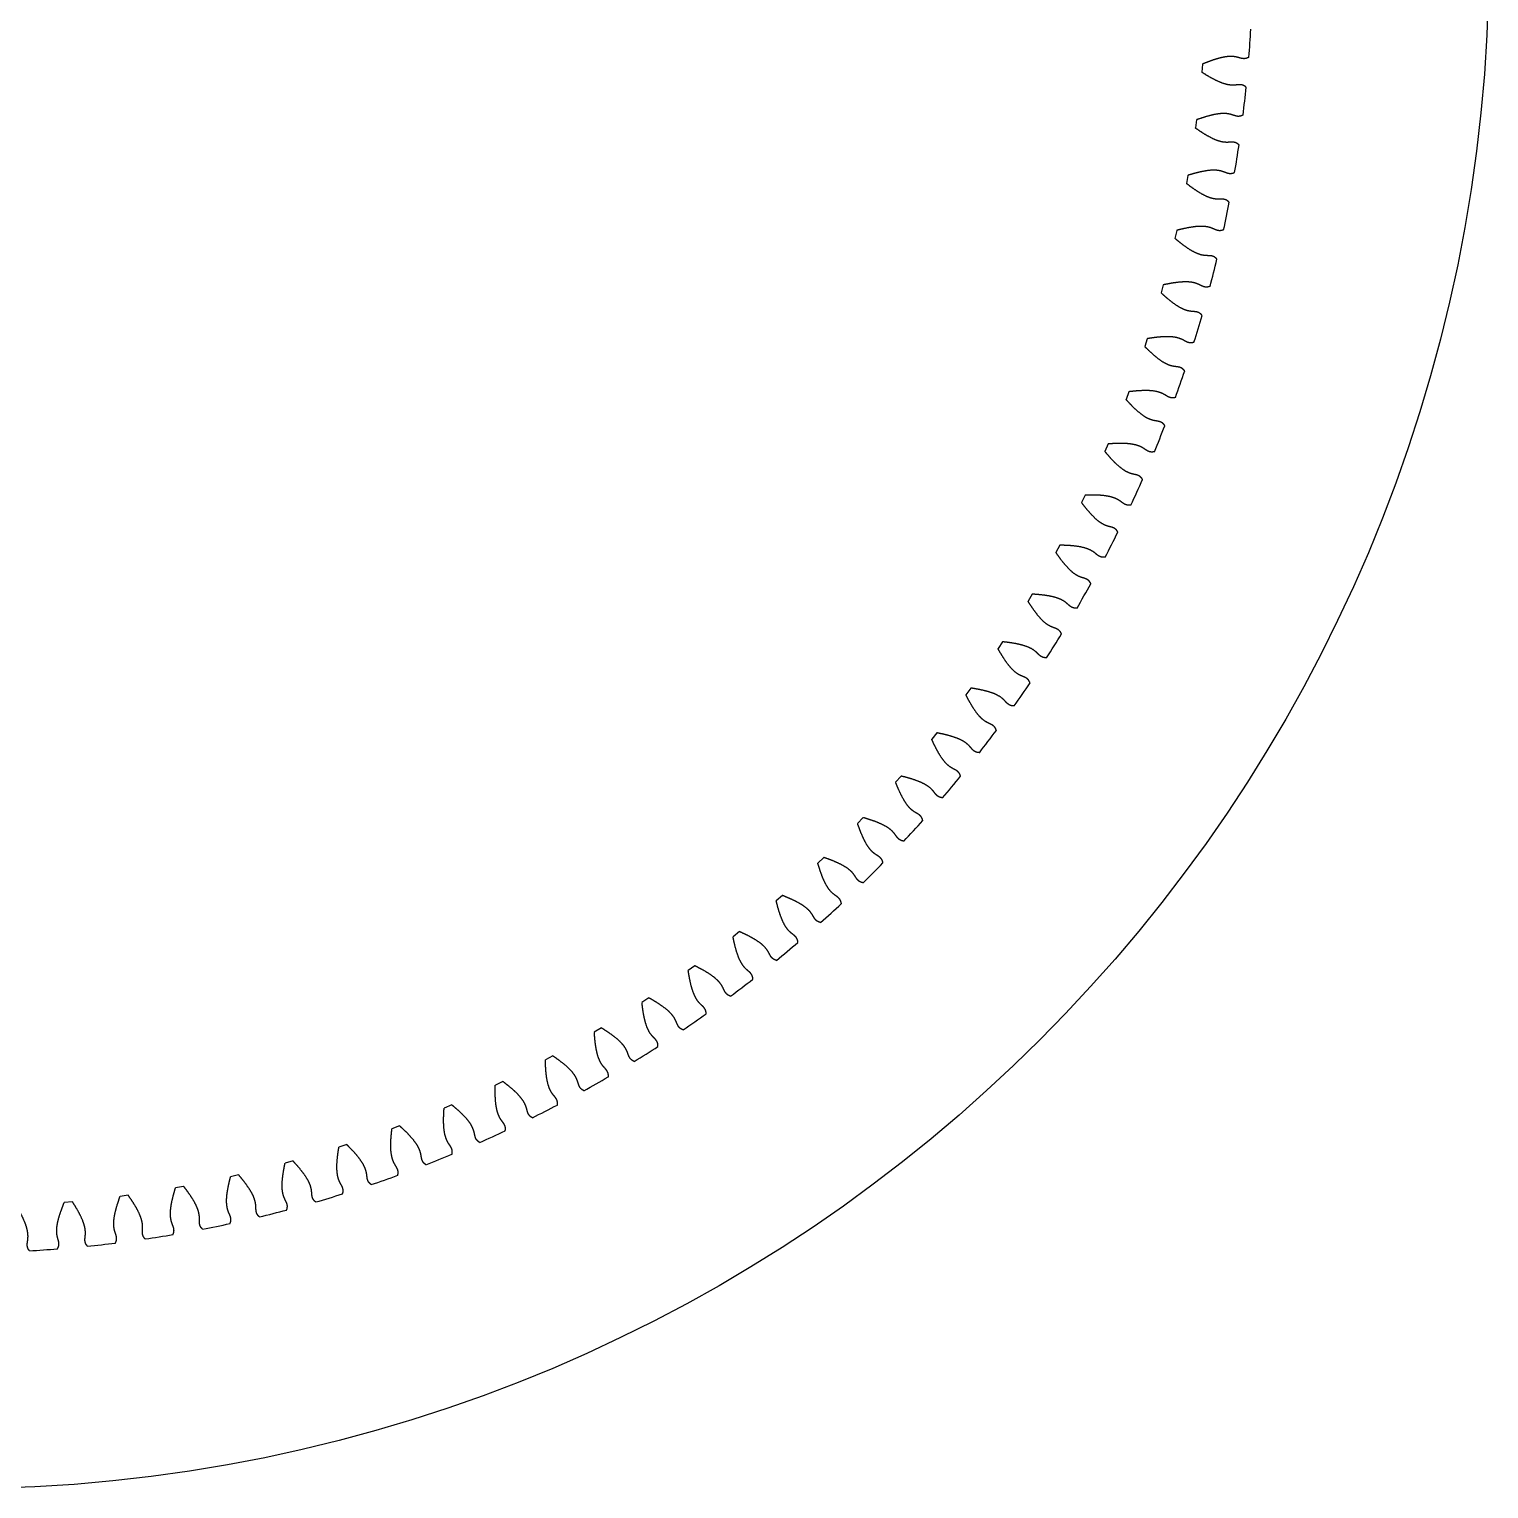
# Model space of a CAD drawing. Header units: millimetres. Extents: x 8 to 86, y -86 to -8.
# Drawn here: x 48.86 to 86, y -86 to -48.86 of the extents above; entities that cross this region are included whole.
import ezdxf

# ---------------------------------------------------------------- set-up
doc = ezdxf.new("R2010")
doc.units = ezdxf.units.MM
doc.layers.get('0').update_dxf_attribs({"linetype": 'CONTINUOUS'})

msp = doc.modelspace()

# ---------------------------------------------------------------- linework, layer by layer
for p, q in [((78.716, -49.747), (78.697, -49.955)), ((78.561, -51.167), (78.533, -51.374)), ((78.342, -52.579), (78.305, -52.784)), ((78.06, -53.979), (78.014, -54.183)), ((77.716, -55.366), (77.66, -55.567)), ((77.309, -56.735), (77.245, -56.934)), ((76.842, -58.085), (76.769, -58.281)), ((76.315, -59.413), (76.233, -59.605)), ((75.728, -60.716), (75.638, -60.904)), ((75.084, -61.991), (74.985, -62.175)), ((74.383, -63.236), (74.276, -63.415)), ((73.627, -64.448), (73.512, -64.622)), ((72.818, -65.625), (72.695, -65.794)), ((71.956, -66.764), (71.826, -66.928)), ((71.044, -67.864), (70.907, -68.022)), ((70.084, -68.922), (69.939, -69.073)), ((69.077, -69.935), (68.926, -70.08)), ((68.026, -70.903), (67.868, -71.041)), ((66.932, -71.822), (66.769, -71.953)), ((65.799, -72.691), (65.629, -72.814)), ((64.627, -73.509), (64.452, -73.624)), ((63.42, -74.273), (63.24, -74.38)), ((62.18, -74.982), (61.996, -75.081)), ((60.909, -75.635), (60.721, -75.726)), ((59.61, -76.23), (59.418, -76.313)), ((58.286, -76.767), (58.09, -76.84)), ((56.94, -77.243), (56.741, -77.308)), ((55.573, -77.658), (55.371, -77.714)), ((52.79, -78.304), (52.584, -78.341)), ((54.189, -78.012), (53.985, -78.059)), ((49.961, -78.696), (49.752, -78.715)), ((51.38, -78.532), (51.172, -78.56))]:
    msp.add_line(p, q)
msp.add_circle((47, -47), 39)
for start, end in [(355.5287, 356.7685), (352.9573, 354.1971), (350.3859, 351.6257), (347.8144, 349.0543), (345.243, 346.4828), (342.6716, 343.9114), (340.1002, 341.34), (337.5287, 338.7685), (334.9573, 336.1971), (332.3859, 333.6257), (329.8144, 331.0543), (327.243, 328.4828), (324.6716, 325.9114), (322.1002, 323.34), (319.5287, 320.7685), (316.9573, 318.1971), (314.3859, 315.6257), (311.8144, 313.0543), (309.243, 310.4828), (306.6716, 307.9114), (304.1002, 305.34), (301.5287, 302.7685), (298.9573, 300.1971), (296.3859, 297.6257), (293.8144, 295.0543), (291.243, 292.4828), (288.6716, 289.9114), (286.1002, 287.34), (283.5287, 284.7685), (280.9573, 282.1971), (275.8144, 277.0543), (278.3859, 279.6257), (273.243, 274.4828)]:
    msp.add_arc((47, -47), 32.996, start, end)
for points, knots in [([(79.896, -49.572), (79.885, -49.579), (79.864, -49.59), (79.832, -49.603), (79.792, -49.613), (79.743, -49.611), (79.692, -49.6), (79.638, -49.583), (79.575, -49.566), (79.501, -49.554), (79.413, -49.551), (79.308, -49.56), (79.187, -49.584), (79.048, -49.622), (78.923, -49.665), (78.822, -49.703), (78.752, -49.732), (78.716, -49.747)], [0.1345052, 0.1345052, 0.1345052, 0.1345052, 0.1345052, 0.1345052, 0.2, 0.2666667, 0.3333333, 0.4, 0.4666667, 0.5333333, 0.6, 0.6666667, 0.7333333, 0.8, 0.8666667, 0.9333333, 1, 1, 1, 1, 1, 1]), ([(79.827, -50.336), (79.818, -50.328), (79.799, -50.313), (79.77, -50.294), (79.732, -50.278), (79.684, -50.271), (79.632, -50.273), (79.575, -50.28), (79.511, -50.286), (79.436, -50.285), (79.348, -50.272), (79.247, -50.244), (79.132, -50.199), (79.002, -50.136), (78.887, -50.072), (78.794, -50.017), (78.73, -49.976), (78.697, -49.955)], [0.1347828, 0.1347828, 0.1347828, 0.1347828, 0.1347828, 0.1347828, 0.2, 0.2666667, 0.3333333, 0.4, 0.4666667, 0.5333333, 0.6, 0.6666667, 0.7333333, 0.8, 0.8666667, 0.9333333, 1, 1, 1, 1, 1, 1]), ([(79.747, -51.046), (79.736, -51.052), (79.715, -51.062), (79.683, -51.074), (79.642, -51.081), (79.593, -51.078), (79.543, -51.064), (79.489, -51.045), (79.427, -51.025), (79.354, -51.009), (79.266, -51.002), (79.161, -51.007), (79.038, -51.026), (78.898, -51.058), (78.771, -51.094), (78.669, -51.128), (78.597, -51.153), (78.561, -51.167)], [0.1345052, 0.1345052, 0.1345052, 0.1345052, 0.1345052, 0.1345052, 0.2, 0.2666667, 0.3333333, 0.4, 0.4666667, 0.5333333, 0.6, 0.6666667, 0.7333333, 0.8, 0.8666667, 0.9333333, 1, 1, 1, 1, 1, 1]), ([(79.645, -51.806), (79.636, -51.797), (79.617, -51.781), (79.59, -51.761), (79.552, -51.743), (79.504, -51.734), (79.452, -51.734), (79.395, -51.738), (79.331, -51.741), (79.256, -51.737), (79.169, -51.72), (79.069, -51.687), (78.956, -51.637), (78.829, -51.569), (78.717, -51.5), (78.627, -51.44), (78.564, -51.397), (78.533, -51.374)], [0.1347828, 0.1347828, 0.1347828, 0.1347828, 0.1347828, 0.1347828, 0.2, 0.2666667, 0.3333333, 0.4, 0.4666667, 0.5333333, 0.6, 0.6666667, 0.7333333, 0.8, 0.8666667, 0.9333333, 1, 1, 1, 1, 1, 1]), ([(79.533, -52.511), (79.522, -52.516), (79.499, -52.526), (79.467, -52.536), (79.426, -52.542), (79.377, -52.536), (79.328, -52.52), (79.275, -52.498), (79.214, -52.476), (79.142, -52.457), (79.054, -52.446), (78.949, -52.446), (78.825, -52.459), (78.684, -52.485), (78.556, -52.516), (78.452, -52.545), (78.379, -52.567), (78.342, -52.579)], [0.1345052, 0.1345052, 0.1345052, 0.1345052, 0.1345052, 0.1345052, 0.2, 0.2666667, 0.3333333, 0.4, 0.4666667, 0.5333333, 0.6, 0.6666667, 0.7333333, 0.8, 0.8666667, 0.9333333, 1, 1, 1, 1, 1, 1]), ([(79.396, -53.265), (79.388, -53.256), (79.37, -53.24), (79.343, -53.219), (79.307, -53.199), (79.259, -53.187), (79.207, -53.185), (79.15, -53.187), (79.085, -53.187), (79.011, -53.179), (78.925, -53.158), (78.827, -53.121), (78.715, -53.066), (78.592, -52.992), (78.483, -52.918), (78.396, -52.855), (78.335, -52.808), (78.305, -52.784)], [0.1347828, 0.1347828, 0.1347828, 0.1347828, 0.1347828, 0.1347828, 0.2, 0.2666667, 0.3333333, 0.4, 0.4666667, 0.5333333, 0.6, 0.6666667, 0.7333333, 0.8, 0.8666667, 0.9333333, 1, 1, 1, 1, 1, 1]), ([(79.082, -54.712), (79.074, -54.703), (79.057, -54.686), (79.032, -54.663), (78.996, -54.642), (78.949, -54.628), (78.897, -54.624), (78.84, -54.623), (78.775, -54.62), (78.701, -54.609), (78.616, -54.584), (78.52, -54.543), (78.411, -54.483), (78.291, -54.404), (78.186, -54.325), (78.102, -54.257), (78.043, -54.208), (78.014, -54.183)], [0.1347828, 0.1347828, 0.1347828, 0.1347828, 0.1347828, 0.1347828, 0.2, 0.2666667, 0.3333333, 0.4, 0.4666667, 0.5333333, 0.6, 0.6666667, 0.7333333, 0.8, 0.8666667, 0.9333333, 1, 1, 1, 1, 1, 1]), ([(79.253, -53.965), (79.241, -53.97), (79.219, -53.978), (79.186, -53.987), (79.145, -53.991), (79.096, -53.983), (79.047, -53.965), (78.996, -53.941), (78.936, -53.915), (78.864, -53.893), (78.777, -53.879), (78.672, -53.874), (78.548, -53.881), (78.406, -53.901), (78.277, -53.926), (78.171, -53.95), (78.098, -53.969), (78.06, -53.979)], [0.1345052, 0.1345052, 0.1345052, 0.1345052, 0.1345052, 0.1345052, 0.2, 0.2666667, 0.3333333, 0.4, 0.4666667, 0.5333333, 0.6, 0.6666667, 0.7333333, 0.8, 0.8666667, 0.9333333, 1, 1, 1, 1, 1, 1]), ([(78.908, -55.405), (78.896, -55.409), (78.873, -55.417), (78.84, -55.424), (78.799, -55.426), (78.75, -55.416), (78.703, -55.396), (78.652, -55.369), (78.594, -55.341), (78.523, -55.316), (78.437, -55.297), (78.332, -55.288), (78.208, -55.29), (78.064, -55.303), (77.934, -55.322), (77.828, -55.342), (77.754, -55.357), (77.716, -55.366)], [0.1345052, 0.1345052, 0.1345052, 0.1345052, 0.1345052, 0.1345052, 0.2, 0.2666667, 0.3333333, 0.4, 0.4666667, 0.5333333, 0.6, 0.6666667, 0.7333333, 0.8, 0.8666667, 0.9333333, 1, 1, 1, 1, 1, 1]), ([(78.704, -56.144), (78.696, -56.134), (78.68, -56.116), (78.656, -56.093), (78.621, -56.07), (78.574, -56.054), (78.523, -56.047), (78.466, -56.044), (78.402, -56.038), (78.328, -56.024), (78.244, -55.995), (78.15, -55.949), (78.044, -55.885), (77.927, -55.8), (77.826, -55.717), (77.745, -55.645), (77.689, -55.594), (77.66, -55.567)], [0.1347828, 0.1347828, 0.1347828, 0.1347828, 0.1347828, 0.1347828, 0.2, 0.2666667, 0.3333333, 0.4, 0.4666667, 0.5333333, 0.6, 0.6666667, 0.7333333, 0.8, 0.8666667, 0.9333333, 1, 1, 1, 1, 1, 1]), ([(78.499, -56.828), (78.487, -56.832), (78.463, -56.838), (78.43, -56.844), (78.389, -56.844), (78.341, -56.832), (78.294, -56.809), (78.245, -56.781), (78.188, -56.75), (78.118, -56.722), (78.033, -56.699), (77.929, -56.685), (77.805, -56.682), (77.661, -56.688), (77.53, -56.702), (77.423, -56.717), (77.348, -56.729), (77.309, -56.735)], [0.1345052, 0.1345052, 0.1345052, 0.1345052, 0.1345052, 0.1345052, 0.2, 0.2666667, 0.3333333, 0.4, 0.4666667, 0.5333333, 0.6, 0.6666667, 0.7333333, 0.8, 0.8666667, 0.9333333, 1, 1, 1, 1, 1, 1]), ([(78.262, -57.557), (78.255, -57.547), (78.239, -57.528), (78.216, -57.504), (78.182, -57.48), (78.136, -57.462), (78.085, -57.452), (78.029, -57.446), (77.964, -57.438), (77.892, -57.42), (77.809, -57.388), (77.717, -57.338), (77.614, -57.268), (77.502, -57.179), (77.404, -57.091), (77.326, -57.016), (77.272, -56.962), (77.245, -56.934)], [0.1347828, 0.1347828, 0.1347828, 0.1347828, 0.1347828, 0.1347828, 0.2, 0.2666667, 0.3333333, 0.4, 0.4666667, 0.5333333, 0.6, 0.6666667, 0.7333333, 0.8, 0.8666667, 0.9333333, 1, 1, 1, 1, 1, 1]), ([(77.757, -58.949), (77.75, -58.939), (77.736, -58.919), (77.713, -58.894), (77.681, -58.868), (77.636, -58.848), (77.585, -58.836), (77.529, -58.828), (77.465, -58.816), (77.393, -58.795), (77.312, -58.76), (77.222, -58.706), (77.123, -58.632), (77.014, -58.537), (76.92, -58.445), (76.846, -58.366), (76.795, -58.31), (76.769, -58.281)], [0.1347828, 0.1347828, 0.1347828, 0.1347828, 0.1347828, 0.1347828, 0.2, 0.2666667, 0.3333333, 0.4, 0.4666667, 0.5333333, 0.6, 0.6666667, 0.7333333, 0.8, 0.8666667, 0.9333333, 1, 1, 1, 1, 1, 1]), ([(78.026, -58.231), (78.014, -58.235), (77.99, -58.24), (77.957, -58.244), (77.915, -58.242), (77.868, -58.228), (77.822, -58.204), (77.774, -58.173), (77.719, -58.14), (77.651, -58.108), (77.566, -58.082), (77.463, -58.063), (77.339, -58.054), (77.195, -58.054), (77.064, -58.062), (76.956, -58.072), (76.881, -58.08), (76.842, -58.085)], [0.1345052, 0.1345052, 0.1345052, 0.1345052, 0.1345052, 0.1345052, 0.2, 0.2666667, 0.3333333, 0.4, 0.4666667, 0.5333333, 0.6, 0.6666667, 0.7333333, 0.8, 0.8666667, 0.9333333, 1, 1, 1, 1, 1, 1]), ([(77.491, -59.612), (77.479, -59.615), (77.455, -59.619), (77.421, -59.622), (77.38, -59.618), (77.333, -59.602), (77.289, -59.575), (77.242, -59.542), (77.188, -59.507), (77.122, -59.472), (77.038, -59.442), (76.936, -59.419), (76.813, -59.404), (76.669, -59.397), (76.537, -59.399), (76.43, -59.405), (76.354, -59.41), (76.315, -59.413)], [0.1345052, 0.1345052, 0.1345052, 0.1345052, 0.1345052, 0.1345052, 0.2, 0.2666667, 0.3333333, 0.4, 0.4666667, 0.5333333, 0.6, 0.6666667, 0.7333333, 0.8, 0.8666667, 0.9333333, 1, 1, 1, 1, 1, 1]), ([(77.19, -60.317), (77.183, -60.306), (77.17, -60.286), (77.149, -60.26), (77.117, -60.233), (77.073, -60.21), (77.023, -60.197), (76.967, -60.186), (76.904, -60.171), (76.833, -60.147), (76.754, -60.108), (76.667, -60.05), (76.57, -59.971), (76.466, -59.872), (76.377, -59.775), (76.306, -59.694), (76.257, -59.636), (76.233, -59.605)], [0.1347828, 0.1347828, 0.1347828, 0.1347828, 0.1347828, 0.1347828, 0.2, 0.2666667, 0.3333333, 0.4, 0.4666667, 0.5333333, 0.6, 0.6666667, 0.7333333, 0.8, 0.8666667, 0.9333333, 1, 1, 1, 1, 1, 1]), ([(76.562, -61.658), (76.556, -61.647), (76.543, -61.626), (76.523, -61.599), (76.493, -61.571), (76.45, -61.546), (76.401, -61.53), (76.346, -61.517), (76.283, -61.5), (76.213, -61.472), (76.136, -61.43), (76.051, -61.368), (75.959, -61.285), (75.859, -61.181), (75.774, -61.081), (75.707, -60.996), (75.661, -60.935), (75.638, -60.904)], [0.1347828, 0.1347828, 0.1347828, 0.1347828, 0.1347828, 0.1347828, 0.2, 0.2666667, 0.3333333, 0.4, 0.4666667, 0.5333333, 0.6, 0.6666667, 0.7333333, 0.8, 0.8666667, 0.9333333, 1, 1, 1, 1, 1, 1]), ([(76.895, -60.967), (76.882, -60.969), (76.858, -60.973), (76.824, -60.974), (76.783, -60.968), (76.737, -60.95), (76.694, -60.921), (76.649, -60.886), (76.596, -60.848), (76.532, -60.811), (76.45, -60.777), (76.349, -60.749), (76.226, -60.729), (76.083, -60.716), (75.951, -60.712), (75.843, -60.712), (75.767, -60.714), (75.728, -60.716)], [0.1345052, 0.1345052, 0.1345052, 0.1345052, 0.1345052, 0.1345052, 0.2, 0.2666667, 0.3333333, 0.4, 0.4666667, 0.5333333, 0.6, 0.6666667, 0.7333333, 0.8, 0.8666667, 0.9333333, 1, 1, 1, 1, 1, 1]), ([(76.238, -62.294), (76.225, -62.296), (76.201, -62.298), (76.167, -62.298), (76.126, -62.29), (76.082, -62.27), (76.04, -62.24), (75.996, -62.203), (75.945, -62.162), (75.882, -62.122), (75.802, -62.085), (75.702, -62.052), (75.581, -62.026), (75.438, -62.007), (75.307, -61.997), (75.199, -61.993), (75.123, -61.991), (75.084, -61.991)], [0.1345052, 0.1345052, 0.1345052, 0.1345052, 0.1345052, 0.1345052, 0.2, 0.2666667, 0.3333333, 0.4, 0.4666667, 0.5333333, 0.6, 0.6666667, 0.7333333, 0.8, 0.8666667, 0.9333333, 1, 1, 1, 1, 1, 1]), ([(75.874, -62.97), (75.869, -62.958), (75.858, -62.937), (75.839, -62.909), (75.81, -62.879), (75.768, -62.853), (75.72, -62.835), (75.665, -62.819), (75.603, -62.799), (75.535, -62.768), (75.459, -62.722), (75.377, -62.657), (75.289, -62.57), (75.194, -62.461), (75.113, -62.357), (75.05, -62.27), (75.007, -62.207), (74.985, -62.175)], [0.1347828, 0.1347828, 0.1347828, 0.1347828, 0.1347828, 0.1347828, 0.2, 0.2666667, 0.3333333, 0.4, 0.4666667, 0.5333333, 0.6, 0.6666667, 0.7333333, 0.8, 0.8666667, 0.9333333, 1, 1, 1, 1, 1, 1]), ([(75.129, -64.249), (75.124, -64.238), (75.113, -64.216), (75.096, -64.187), (75.068, -64.156), (75.028, -64.128), (74.98, -64.107), (74.926, -64.089), (74.866, -64.066), (74.799, -64.033), (74.725, -63.983), (74.646, -63.914), (74.562, -63.823), (74.472, -63.711), (74.396, -63.603), (74.337, -63.513), (74.296, -63.449), (74.276, -63.415)], [0.1347828, 0.1347828, 0.1347828, 0.1347828, 0.1347828, 0.1347828, 0.2, 0.2666667, 0.3333333, 0.4, 0.4666667, 0.5333333, 0.6, 0.6666667, 0.7333333, 0.8, 0.8666667, 0.9333333, 1, 1, 1, 1, 1, 1]), ([(75.522, -63.591), (75.51, -63.592), (75.485, -63.593), (75.451, -63.591), (75.411, -63.582), (75.367, -63.559), (75.327, -63.527), (75.285, -63.488), (75.236, -63.446), (75.175, -63.402), (75.096, -63.362), (74.998, -63.325), (74.878, -63.293), (74.736, -63.268), (74.606, -63.252), (74.498, -63.243), (74.422, -63.238), (74.383, -63.236)], [0.1345052, 0.1345052, 0.1345052, 0.1345052, 0.1345052, 0.1345052, 0.2, 0.2666667, 0.3333333, 0.4, 0.4666667, 0.5333333, 0.6, 0.6666667, 0.7333333, 0.8, 0.8666667, 0.9333333, 1, 1, 1, 1, 1, 1]), ([(74.327, -65.494), (74.322, -65.482), (74.313, -65.46), (74.296, -65.43), (74.271, -65.398), (74.231, -65.368), (74.185, -65.345), (74.131, -65.325), (74.072, -65.299), (74.006, -65.263), (73.935, -65.21), (73.86, -65.137), (73.779, -65.043), (73.694, -64.926), (73.623, -64.816), (73.568, -64.723), (73.531, -64.657), (73.512, -64.622)], [0.1347828, 0.1347828, 0.1347828, 0.1347828, 0.1347828, 0.1347828, 0.2, 0.2666667, 0.3333333, 0.4, 0.4666667, 0.5333333, 0.6, 0.6666667, 0.7333333, 0.8, 0.8666667, 0.9333333, 1, 1, 1, 1, 1, 1]), ([(74.749, -64.854), (74.737, -64.854), (74.712, -64.854), (74.678, -64.851), (74.638, -64.84), (74.596, -64.815), (74.557, -64.781), (74.517, -64.741), (74.47, -64.696), (74.411, -64.65), (74.334, -64.606), (74.237, -64.565), (74.119, -64.528), (73.978, -64.496), (73.849, -64.474), (73.742, -64.46), (73.666, -64.452), (73.627, -64.448)], [0.1345052, 0.1345052, 0.1345052, 0.1345052, 0.1345052, 0.1345052, 0.2, 0.2666667, 0.3333333, 0.4, 0.4666667, 0.5333333, 0.6, 0.6666667, 0.7333333, 0.8, 0.8666667, 0.9333333, 1, 1, 1, 1, 1, 1]), ([(73.92, -66.081), (73.908, -66.081), (73.883, -66.08), (73.85, -66.075), (73.81, -66.062), (73.769, -66.035), (73.731, -66), (73.693, -65.957), (73.648, -65.91), (73.591, -65.862), (73.517, -65.814), (73.422, -65.769), (73.305, -65.727), (73.166, -65.689), (73.038, -65.661), (72.931, -65.642), (72.856, -65.63), (72.818, -65.625)], [0.1345052, 0.1345052, 0.1345052, 0.1345052, 0.1345052, 0.1345052, 0.2, 0.2666667, 0.3333333, 0.4, 0.4666667, 0.5333333, 0.6, 0.6666667, 0.7333333, 0.8, 0.8666667, 0.9333333, 1, 1, 1, 1, 1, 1]), ([(73.469, -66.701), (73.466, -66.689), (73.457, -66.666), (73.442, -66.636), (73.418, -66.603), (73.38, -66.571), (73.334, -66.547), (73.282, -66.523), (73.224, -66.495), (73.16, -66.456), (73.091, -66.4), (73.019, -66.324), (72.943, -66.226), (72.863, -66.106), (72.797, -65.992), (72.747, -65.897), (72.712, -65.829), (72.695, -65.794)], [0.1347828, 0.1347828, 0.1347828, 0.1347828, 0.1347828, 0.1347828, 0.2, 0.2666667, 0.3333333, 0.4, 0.4666667, 0.5333333, 0.6, 0.6666667, 0.7333333, 0.8, 0.8666667, 0.9333333, 1, 1, 1, 1, 1, 1]), ([(73.037, -67.269), (73.025, -67.269), (73, -67.266), (72.967, -67.26), (72.928, -67.245), (72.888, -67.217), (72.852, -67.18), (72.815, -67.136), (72.773, -67.087), (72.718, -67.036), (72.646, -66.985), (72.553, -66.935), (72.439, -66.888), (72.301, -66.844), (72.174, -66.81), (72.069, -66.787), (71.994, -66.772), (71.956, -66.764)], [0.1345052, 0.1345052, 0.1345052, 0.1345052, 0.1345052, 0.1345052, 0.2, 0.2666667, 0.3333333, 0.4, 0.4666667, 0.5333333, 0.6, 0.6666667, 0.7333333, 0.8, 0.8666667, 0.9333333, 1, 1, 1, 1, 1, 1]), ([(72.559, -67.869), (72.556, -67.857), (72.548, -67.834), (72.534, -67.803), (72.512, -67.768), (72.475, -67.735), (72.431, -67.708), (72.38, -67.683), (72.322, -67.652), (72.261, -67.61), (72.195, -67.551), (72.126, -67.472), (72.054, -67.371), (71.98, -67.247), (71.919, -67.13), (71.873, -67.033), (71.841, -66.964), (71.826, -66.928)], [0.1347828, 0.1347828, 0.1347828, 0.1347828, 0.1347828, 0.1347828, 0.2, 0.2666667, 0.3333333, 0.4, 0.4666667, 0.5333333, 0.6, 0.6666667, 0.7333333, 0.8, 0.8666667, 0.9333333, 1, 1, 1, 1, 1, 1]), ([(72.101, -68.417), (72.089, -68.416), (72.065, -68.413), (72.032, -68.405), (71.994, -68.388), (71.955, -68.358), (71.92, -68.319), (71.886, -68.274), (71.846, -68.223), (71.793, -68.17), (71.723, -68.115), (71.633, -68.062), (71.521, -68.009), (71.386, -67.959), (71.26, -67.92), (71.156, -67.892), (71.082, -67.873), (71.044, -67.864)], [0.1345052, 0.1345052, 0.1345052, 0.1345052, 0.1345052, 0.1345052, 0.2, 0.2666667, 0.3333333, 0.4, 0.4666667, 0.5333333, 0.6, 0.6666667, 0.7333333, 0.8, 0.8666667, 0.9333333, 1, 1, 1, 1, 1, 1]), ([(71.597, -68.994), (71.594, -68.982), (71.588, -68.959), (71.575, -68.927), (71.554, -68.892), (71.519, -68.857), (71.476, -68.828), (71.426, -68.801), (71.37, -68.768), (71.31, -68.723), (71.247, -68.661), (71.182, -68.579), (71.115, -68.474), (71.047, -68.347), (70.991, -68.228), (70.949, -68.129), (70.921, -68.058), (70.907, -68.022)], [0.1347828, 0.1347828, 0.1347828, 0.1347828, 0.1347828, 0.1347828, 0.2, 0.2666667, 0.3333333, 0.4, 0.4666667, 0.5333333, 0.6, 0.6666667, 0.7333333, 0.8, 0.8666667, 0.9333333, 1, 1, 1, 1, 1, 1]), ([(70.585, -70.076), (70.583, -70.064), (70.578, -70.04), (70.567, -70.008), (70.547, -69.971), (70.514, -69.935), (70.472, -69.905), (70.423, -69.875), (70.369, -69.839), (70.311, -69.792), (70.251, -69.727), (70.189, -69.642), (70.127, -69.534), (70.065, -69.405), (70.014, -69.283), (69.977, -69.182), (69.952, -69.11), (69.939, -69.073)], [0.1347828, 0.1347828, 0.1347828, 0.1347828, 0.1347828, 0.1347828, 0.2, 0.2666667, 0.3333333, 0.4, 0.4666667, 0.5333333, 0.6, 0.6666667, 0.7333333, 0.8, 0.8666667, 0.9333333, 1, 1, 1, 1, 1, 1]), ([(71.115, -69.521), (71.103, -69.52), (71.079, -69.515), (71.046, -69.506), (71.009, -69.488), (70.971, -69.456), (70.939, -69.416), (70.907, -69.369), (70.869, -69.316), (70.818, -69.261), (70.751, -69.203), (70.663, -69.146), (70.553, -69.088), (70.421, -69.032), (70.297, -68.987), (70.194, -68.954), (70.121, -68.933), (70.084, -68.922)], [0.1345052, 0.1345052, 0.1345052, 0.1345052, 0.1345052, 0.1345052, 0.2, 0.2666667, 0.3333333, 0.4, 0.4666667, 0.5333333, 0.6, 0.6666667, 0.7333333, 0.8, 0.8666667, 0.9333333, 1, 1, 1, 1, 1, 1]), ([(69.526, -71.111), (69.525, -71.098), (69.52, -71.075), (69.511, -71.042), (69.493, -71.005), (69.461, -70.967), (69.421, -70.935), (69.374, -70.902), (69.321, -70.864), (69.265, -70.814), (69.208, -70.747), (69.15, -70.659), (69.093, -70.549), (69.036, -70.417), (68.992, -70.293), (68.959, -70.19), (68.937, -70.118), (68.926, -70.08)], [0.1347828, 0.1347828, 0.1347828, 0.1347828, 0.1347828, 0.1347828, 0.2, 0.2666667, 0.3333333, 0.4, 0.4666667, 0.5333333, 0.6, 0.6666667, 0.7333333, 0.8, 0.8666667, 0.9333333, 1, 1, 1, 1, 1, 1]), ([(70.081, -70.581), (70.068, -70.579), (70.045, -70.573), (70.012, -70.562), (69.976, -70.543), (69.94, -70.509), (69.909, -70.467), (69.879, -70.419), (69.843, -70.365), (69.796, -70.307), (69.731, -70.247), (69.646, -70.185), (69.539, -70.123), (69.409, -70.06), (69.287, -70.01), (69.186, -69.973), (69.114, -69.948), (69.077, -69.935)], [0.1345052, 0.1345052, 0.1345052, 0.1345052, 0.1345052, 0.1345052, 0.2, 0.2666667, 0.3333333, 0.4, 0.4666667, 0.5333333, 0.6, 0.6666667, 0.7333333, 0.8, 0.8666667, 0.9333333, 1, 1, 1, 1, 1, 1]), ([(68.999, -71.593), (68.987, -71.59), (68.964, -71.583), (68.932, -71.571), (68.896, -71.55), (68.862, -71.515), (68.833, -71.472), (68.805, -71.422), (68.772, -71.366), (68.727, -71.306), (68.665, -71.243), (68.583, -71.178), (68.479, -71.111), (68.352, -71.043), (68.232, -70.987), (68.133, -70.945), (68.062, -70.917), (68.026, -70.903)], [0.1345052, 0.1345052, 0.1345052, 0.1345052, 0.1345052, 0.1345052, 0.2, 0.2666667, 0.3333333, 0.4, 0.4666667, 0.5333333, 0.6, 0.6666667, 0.7333333, 0.8, 0.8666667, 0.9333333, 1, 1, 1, 1, 1, 1]), ([(68.422, -72.097), (68.421, -72.085), (68.418, -72.061), (68.41, -72.028), (68.393, -71.99), (68.363, -71.951), (68.324, -71.916), (68.279, -71.882), (68.228, -71.842), (68.175, -71.789), (68.12, -71.72), (68.067, -71.629), (68.014, -71.517), (67.963, -71.382), (67.924, -71.256), (67.896, -71.152), (67.878, -71.079), (67.868, -71.041)], [0.1347828, 0.1347828, 0.1347828, 0.1347828, 0.1347828, 0.1347828, 0.2, 0.2666667, 0.3333333, 0.4, 0.4666667, 0.5333333, 0.6, 0.6666667, 0.7333333, 0.8, 0.8666667, 0.9333333, 1, 1, 1, 1, 1, 1]), ([(67.274, -73.033), (67.274, -73.02), (67.272, -72.996), (67.265, -72.963), (67.251, -72.924), (67.222, -72.884), (67.185, -72.848), (67.141, -72.812), (67.092, -72.769), (67.041, -72.714), (66.99, -72.642), (66.94, -72.55), (66.893, -72.435), (66.848, -72.298), (66.815, -72.171), (66.791, -72.065), (66.776, -71.991), (66.769, -71.953)], [0.1347828, 0.1347828, 0.1347828, 0.1347828, 0.1347828, 0.1347828, 0.2, 0.2666667, 0.3333333, 0.4, 0.4666667, 0.5333333, 0.6, 0.6666667, 0.7333333, 0.8, 0.8666667, 0.9333333, 1, 1, 1, 1, 1, 1]), ([(67.874, -72.555), (67.862, -72.551), (67.839, -72.544), (67.808, -72.53), (67.773, -72.507), (67.74, -72.471), (67.713, -72.427), (67.688, -72.375), (67.657, -72.318), (67.615, -72.256), (67.556, -72.191), (67.476, -72.122), (67.375, -72.05), (67.251, -71.976), (67.135, -71.916), (67.037, -71.869), (66.968, -71.838), (66.932, -71.822)], [0.1345052, 0.1345052, 0.1345052, 0.1345052, 0.1345052, 0.1345052, 0.2, 0.2666667, 0.3333333, 0.4, 0.4666667, 0.5333333, 0.6, 0.6666667, 0.7333333, 0.8, 0.8666667, 0.9333333, 1, 1, 1, 1, 1, 1]), ([(66.706, -73.466), (66.694, -73.462), (66.672, -73.453), (66.641, -73.438), (66.608, -73.414), (66.576, -73.376), (66.552, -73.33), (66.528, -73.278), (66.5, -73.22), (66.461, -73.156), (66.405, -73.088), (66.329, -73.015), (66.231, -72.939), (66.111, -72.86), (65.997, -72.794), (65.901, -72.743), (65.834, -72.709), (65.799, -72.691)], [0.1345052, 0.1345052, 0.1345052, 0.1345052, 0.1345052, 0.1345052, 0.2, 0.2666667, 0.3333333, 0.4, 0.4666667, 0.5333333, 0.6, 0.6666667, 0.7333333, 0.8, 0.8666667, 0.9333333, 1, 1, 1, 1, 1, 1]), ([(66.086, -73.916), (66.086, -73.904), (66.085, -73.88), (66.08, -73.846), (66.067, -73.807), (66.041, -73.765), (66.005, -73.728), (65.963, -73.689), (65.916, -73.645), (65.867, -73.588), (65.819, -73.513), (65.774, -73.418), (65.732, -73.302), (65.693, -73.163), (65.666, -73.034), (65.647, -72.928), (65.635, -72.853), (65.629, -72.814)], [0.1347828, 0.1347828, 0.1347828, 0.1347828, 0.1347828, 0.1347828, 0.2, 0.2666667, 0.3333333, 0.4, 0.4666667, 0.5333333, 0.6, 0.6666667, 0.7333333, 0.8, 0.8666667, 0.9333333, 1, 1, 1, 1, 1, 1]), ([(65.499, -74.323), (65.487, -74.319), (65.465, -74.309), (65.435, -74.293), (65.403, -74.267), (65.373, -74.227), (65.351, -74.181), (65.33, -74.128), (65.304, -74.068), (65.268, -74.003), (65.215, -73.932), (65.142, -73.856), (65.048, -73.776), (64.931, -73.691), (64.82, -73.62), (64.727, -73.565), (64.661, -73.528), (64.627, -73.509)], [0.1345052, 0.1345052, 0.1345052, 0.1345052, 0.1345052, 0.1345052, 0.2, 0.2666667, 0.3333333, 0.4, 0.4666667, 0.5333333, 0.6, 0.6666667, 0.7333333, 0.8, 0.8666667, 0.9333333, 1, 1, 1, 1, 1, 1]), ([(64.859, -74.746), (64.86, -74.733), (64.86, -74.709), (64.856, -74.675), (64.845, -74.635), (64.821, -74.592), (64.787, -74.553), (64.746, -74.513), (64.701, -74.467), (64.655, -74.407), (64.611, -74.331), (64.57, -74.234), (64.533, -74.116), (64.501, -73.975), (64.479, -73.846), (64.465, -73.739), (64.456, -73.663), (64.452, -73.624)], [0.1347828, 0.1347828, 0.1347828, 0.1347828, 0.1347828, 0.1347828, 0.2, 0.2666667, 0.3333333, 0.4, 0.4666667, 0.5333333, 0.6, 0.6666667, 0.7333333, 0.8, 0.8666667, 0.9333333, 1, 1, 1, 1, 1, 1]), ([(64.255, -75.125), (64.243, -75.121), (64.221, -75.11), (64.192, -75.092), (64.161, -75.065), (64.133, -75.024), (64.113, -74.977), (64.094, -74.923), (64.071, -74.862), (64.038, -74.795), (63.988, -74.722), (63.919, -74.643), (63.828, -74.558), (63.716, -74.469), (63.608, -74.393), (63.518, -74.334), (63.453, -74.293), (63.42, -74.273)], [0.1345052, 0.1345052, 0.1345052, 0.1345052, 0.1345052, 0.1345052, 0.2, 0.2666667, 0.3333333, 0.4, 0.4666667, 0.5333333, 0.6, 0.6666667, 0.7333333, 0.8, 0.8666667, 0.9333333, 1, 1, 1, 1, 1, 1]), ([(63.596, -75.519), (63.598, -75.506), (63.599, -75.482), (63.597, -75.448), (63.587, -75.408), (63.565, -75.364), (63.533, -75.324), (63.494, -75.282), (63.451, -75.233), (63.408, -75.172), (63.367, -75.094), (63.33, -74.995), (63.299, -74.875), (63.273, -74.733), (63.257, -74.603), (63.248, -74.495), (63.243, -74.419), (63.24, -74.38)], [0.1347828, 0.1347828, 0.1347828, 0.1347828, 0.1347828, 0.1347828, 0.2, 0.2666667, 0.3333333, 0.4, 0.4666667, 0.5333333, 0.6, 0.6666667, 0.7333333, 0.8, 0.8666667, 0.9333333, 1, 1, 1, 1, 1, 1]), ([(62.975, -75.871), (62.964, -75.866), (62.943, -75.854), (62.915, -75.835), (62.885, -75.807), (62.859, -75.765), (62.84, -75.716), (62.824, -75.662), (62.804, -75.6), (62.774, -75.532), (62.727, -75.456), (62.662, -75.374), (62.575, -75.286), (62.466, -75.191), (62.362, -75.11), (62.275, -75.047), (62.212, -75.004), (62.18, -74.982)], [0.1345052, 0.1345052, 0.1345052, 0.1345052, 0.1345052, 0.1345052, 0.2, 0.2666667, 0.3333333, 0.4, 0.4666667, 0.5333333, 0.6, 0.6666667, 0.7333333, 0.8, 0.8666667, 0.9333333, 1, 1, 1, 1, 1, 1]), ([(62.3, -76.235), (62.302, -76.222), (62.304, -76.198), (62.304, -76.164), (62.296, -76.124), (62.276, -76.079), (62.245, -76.037), (62.208, -75.993), (62.168, -75.943), (62.127, -75.88), (62.09, -75.8), (62.058, -75.699), (62.032, -75.578), (62.012, -75.436), (62.002, -75.304), (61.998, -75.197), (61.996, -75.12), (61.996, -75.081)], [0.1347828, 0.1347828, 0.1347828, 0.1347828, 0.1347828, 0.1347828, 0.2, 0.2666667, 0.3333333, 0.4, 0.4666667, 0.5333333, 0.6, 0.6666667, 0.7333333, 0.8, 0.8666667, 0.9333333, 1, 1, 1, 1, 1, 1]), ([(60.973, -76.892), (60.975, -76.879), (60.979, -76.855), (60.98, -76.821), (60.974, -76.78), (60.956, -76.735), (60.927, -76.692), (60.892, -76.646), (60.854, -76.594), (60.817, -76.529), (60.783, -76.448), (60.755, -76.346), (60.734, -76.224), (60.721, -76.08), (60.717, -75.949), (60.718, -75.841), (60.719, -75.765), (60.721, -75.726)], [0.1347828, 0.1347828, 0.1347828, 0.1347828, 0.1347828, 0.1347828, 0.2, 0.2666667, 0.3333333, 0.4, 0.4666667, 0.5333333, 0.6, 0.6666667, 0.7333333, 0.8, 0.8666667, 0.9333333, 1, 1, 1, 1, 1, 1]), ([(61.664, -76.559), (61.653, -76.553), (61.632, -76.541), (61.605, -76.52), (61.576, -76.49), (61.552, -76.447), (61.536, -76.398), (61.522, -76.343), (61.505, -76.28), (61.478, -76.21), (61.435, -76.133), (61.373, -76.048), (61.29, -75.956), (61.186, -75.856), (61.086, -75.771), (61.001, -75.704), (60.941, -75.658), (60.909, -75.635)], [0.1345052, 0.1345052, 0.1345052, 0.1345052, 0.1345052, 0.1345052, 0.2, 0.2666667, 0.3333333, 0.4, 0.4666667, 0.5333333, 0.6, 0.6666667, 0.7333333, 0.8, 0.8666667, 0.9333333, 1, 1, 1, 1, 1, 1]), ([(59.618, -77.489), (59.621, -77.476), (59.625, -77.452), (59.628, -77.419), (59.624, -77.377), (59.608, -77.331), (59.581, -77.286), (59.548, -77.24), (59.512, -77.186), (59.478, -77.119), (59.448, -77.036), (59.425, -76.934), (59.409, -76.811), (59.403, -76.667), (59.405, -76.535), (59.41, -76.427), (59.415, -76.352), (59.418, -76.313)], [0.1347828, 0.1347828, 0.1347828, 0.1347828, 0.1347828, 0.1347828, 0.2, 0.2666667, 0.3333333, 0.4, 0.4666667, 0.5333333, 0.6, 0.6666667, 0.7333333, 0.8, 0.8666667, 0.9333333, 1, 1, 1, 1, 1, 1]), ([(60.323, -77.187), (60.312, -77.181), (60.292, -77.167), (60.266, -77.146), (60.238, -77.115), (60.216, -77.07), (60.202, -77.021), (60.191, -76.965), (60.177, -76.901), (60.153, -76.831), (60.113, -76.751), (60.055, -76.664), (59.977, -76.568), (59.877, -76.464), (59.781, -76.374), (59.699, -76.304), (59.641, -76.255), (59.61, -76.23)], [0.1345052, 0.1345052, 0.1345052, 0.1345052, 0.1345052, 0.1345052, 0.2, 0.2666667, 0.3333333, 0.4, 0.4666667, 0.5333333, 0.6, 0.6666667, 0.7333333, 0.8, 0.8666667, 0.9333333, 1, 1, 1, 1, 1, 1]), ([(58.237, -78.024), (58.241, -78.012), (58.246, -77.988), (58.25, -77.955), (58.248, -77.913), (58.234, -77.866), (58.21, -77.82), (58.179, -77.772), (58.146, -77.717), (58.114, -77.649), (58.088, -77.564), (58.069, -77.461), (58.059, -77.337), (58.059, -77.193), (58.067, -77.062), (58.077, -76.955), (58.086, -76.879), (58.09, -76.84)], [0.1347828, 0.1347828, 0.1347828, 0.1347828, 0.1347828, 0.1347828, 0.2, 0.2666667, 0.3333333, 0.4, 0.4666667, 0.5333333, 0.6, 0.6666667, 0.7333333, 0.8, 0.8666667, 0.9333333, 1, 1, 1, 1, 1, 1]), ([(58.955, -77.754), (58.945, -77.747), (58.925, -77.733), (58.9, -77.711), (58.874, -77.678), (58.854, -77.633), (58.842, -77.583), (58.834, -77.526), (58.822, -77.463), (58.801, -77.391), (58.765, -77.31), (58.711, -77.22), (58.637, -77.12), (58.542, -77.012), (58.45, -76.918), (58.372, -76.844), (58.315, -76.793), (58.286, -76.767)], [0.1345052, 0.1345052, 0.1345052, 0.1345052, 0.1345052, 0.1345052, 0.2, 0.2666667, 0.3333333, 0.4, 0.4666667, 0.5333333, 0.6, 0.6666667, 0.7333333, 0.8, 0.8666667, 0.9333333, 1, 1, 1, 1, 1, 1]), ([(57.564, -78.26), (57.553, -78.252), (57.534, -78.237), (57.51, -78.214), (57.486, -78.18), (57.468, -78.134), (57.458, -78.083), (57.452, -78.026), (57.444, -77.962), (57.426, -77.89), (57.394, -77.807), (57.344, -77.715), (57.274, -77.612), (57.184, -77.5), (57.096, -77.402), (57.021, -77.324), (56.967, -77.27), (56.94, -77.243)], [0.1345052, 0.1345052, 0.1345052, 0.1345052, 0.1345052, 0.1345052, 0.2, 0.2666667, 0.3333333, 0.4, 0.4666667, 0.5333333, 0.6, 0.6666667, 0.7333333, 0.8, 0.8666667, 0.9333333, 1, 1, 1, 1, 1, 1]), ([(56.834, -78.497), (56.838, -78.485), (56.845, -78.462), (56.85, -78.428), (56.85, -78.387), (56.838, -78.339), (56.816, -78.292), (56.787, -78.243), (56.756, -78.186), (56.728, -78.117), (56.705, -78.031), (56.691, -77.927), (56.687, -77.803), (56.694, -77.659), (56.707, -77.528), (56.722, -77.421), (56.734, -77.346), (56.741, -77.308)], [0.1347828, 0.1347828, 0.1347828, 0.1347828, 0.1347828, 0.1347828, 0.2, 0.2666667, 0.3333333, 0.4, 0.4666667, 0.5333333, 0.6, 0.6666667, 0.7333333, 0.8, 0.8666667, 0.9333333, 1, 1, 1, 1, 1, 1]), ([(55.411, -78.906), (55.416, -78.895), (55.423, -78.872), (55.43, -78.838), (55.432, -78.797), (55.422, -78.749), (55.402, -78.701), (55.375, -78.65), (55.347, -78.592), (55.322, -78.522), (55.303, -78.435), (55.294, -78.331), (55.296, -78.207), (55.308, -78.063), (55.328, -77.933), (55.347, -77.827), (55.363, -77.752), (55.371, -77.714)], [0.1347828, 0.1347828, 0.1347828, 0.1347828, 0.1347828, 0.1347828, 0.2, 0.2666667, 0.3333333, 0.4, 0.4666667, 0.5333333, 0.6, 0.6666667, 0.7333333, 0.8, 0.8666667, 0.9333333, 1, 1, 1, 1, 1, 1]), ([(56.15, -78.702), (56.141, -78.694), (56.122, -78.678), (56.099, -78.654), (56.076, -78.619), (56.06, -78.572), (56.053, -78.521), (56.05, -78.464), (56.044, -78.4), (56.029, -78.326), (56.001, -78.242), (55.955, -78.148), (55.89, -78.042), (55.806, -77.926), (55.722, -77.824), (55.651, -77.743), (55.599, -77.687), (55.573, -77.658)], [0.1345052, 0.1345052, 0.1345052, 0.1345052, 0.1345052, 0.1345052, 0.2, 0.2666667, 0.3333333, 0.4, 0.4666667, 0.5333333, 0.6, 0.6666667, 0.7333333, 0.8, 0.8666667, 0.9333333, 1, 1, 1, 1, 1, 1]), ([(52.517, -79.532), (52.523, -79.521), (52.532, -79.498), (52.542, -79.466), (52.548, -79.425), (52.542, -79.376), (52.526, -79.327), (52.505, -79.274), (52.482, -79.213), (52.463, -79.141), (52.452, -79.053), (52.452, -78.948), (52.465, -78.825), (52.49, -78.683), (52.521, -78.555), (52.551, -78.451), (52.572, -78.378), (52.584, -78.341)], [0.1347828, 0.1347828, 0.1347828, 0.1347828, 0.1347828, 0.1347828, 0.2, 0.2666667, 0.3333333, 0.4, 0.4666667, 0.5333333, 0.6, 0.6666667, 0.7333333, 0.8, 0.8666667, 0.9333333, 1, 1, 1, 1, 1, 1]), ([(53.272, -79.395), (53.263, -79.386), (53.246, -79.369), (53.225, -79.342), (53.205, -79.305), (53.194, -79.257), (53.191, -79.206), (53.193, -79.149), (53.193, -79.084), (53.185, -79.009), (53.164, -78.924), (53.127, -78.825), (53.072, -78.714), (52.998, -78.591), (52.924, -78.482), (52.86, -78.395), (52.814, -78.334), (52.79, -78.304)], [0.1345052, 0.1345052, 0.1345052, 0.1345052, 0.1345052, 0.1345052, 0.2, 0.2666667, 0.3333333, 0.4, 0.4666667, 0.5333333, 0.6, 0.6666667, 0.7333333, 0.8, 0.8666667, 0.9333333, 1, 1, 1, 1, 1, 1]), ([(53.971, -79.252), (53.976, -79.24), (53.985, -79.217), (53.993, -79.185), (53.997, -79.143), (53.989, -79.095), (53.971, -79.046), (53.947, -78.994), (53.921, -78.935), (53.899, -78.863), (53.885, -78.776), (53.88, -78.671), (53.887, -78.547), (53.906, -78.405), (53.932, -78.275), (53.956, -78.17), (53.975, -78.097), (53.985, -78.059)], [0.1347828, 0.1347828, 0.1347828, 0.1347828, 0.1347828, 0.1347828, 0.2, 0.2666667, 0.3333333, 0.4, 0.4666667, 0.5333333, 0.6, 0.6666667, 0.7333333, 0.8, 0.8666667, 0.9333333, 1, 1, 1, 1, 1, 1]), ([(54.719, -79.081), (54.71, -79.073), (54.692, -79.056), (54.67, -79.03), (54.649, -78.994), (54.635, -78.947), (54.63, -78.896), (54.629, -78.838), (54.626, -78.774), (54.615, -78.7), (54.59, -78.615), (54.549, -78.518), (54.489, -78.41), (54.409, -78.29), (54.33, -78.184), (54.263, -78.1), (54.214, -78.042), (54.189, -78.012)], [0.1345052, 0.1345052, 0.1345052, 0.1345052, 0.1345052, 0.1345052, 0.2, 0.2666667, 0.3333333, 0.4, 0.4666667, 0.5333333, 0.6, 0.6666667, 0.7333333, 0.8, 0.8666667, 0.9333333, 1, 1, 1, 1, 1, 1]), ([(49.579, -79.895), (49.585, -79.885), (49.597, -79.863), (49.61, -79.832), (49.619, -79.792), (49.618, -79.742), (49.606, -79.692), (49.589, -79.637), (49.572, -79.575), (49.56, -79.501), (49.557, -79.413), (49.566, -79.308), (49.59, -79.186), (49.628, -79.047), (49.671, -78.923), (49.709, -78.822), (49.737, -78.751), (49.752, -78.715)], [0.1347828, 0.1347828, 0.1347828, 0.1347828, 0.1347828, 0.1347828, 0.2, 0.2666667, 0.3333333, 0.4, 0.4666667, 0.5333333, 0.6, 0.6666667, 0.7333333, 0.8, 0.8666667, 0.9333333, 1, 1, 1, 1, 1, 1]), ([(50.343, -79.827), (50.335, -79.817), (50.319, -79.798), (50.301, -79.77), (50.285, -79.732), (50.277, -79.683), (50.279, -79.631), (50.286, -79.574), (50.292, -79.51), (50.291, -79.435), (50.278, -79.348), (50.25, -79.246), (50.205, -79.131), (50.142, -79.001), (50.078, -78.886), (50.022, -78.794), (49.982, -78.729), (49.961, -78.696)], [0.1345052, 0.1345052, 0.1345052, 0.1345052, 0.1345052, 0.1345052, 0.2, 0.2666667, 0.3333333, 0.4, 0.4666667, 0.5333333, 0.6, 0.6666667, 0.7333333, 0.8, 0.8666667, 0.9333333, 1, 1, 1, 1, 1, 1]), ([(51.052, -79.747), (51.058, -79.736), (51.069, -79.714), (51.08, -79.682), (51.088, -79.641), (51.084, -79.592), (51.07, -79.542), (51.051, -79.488), (51.031, -79.427), (51.015, -79.354), (51.008, -79.265), (51.013, -79.16), (51.032, -79.038), (51.063, -78.897), (51.1, -78.771), (51.134, -78.668), (51.159, -78.597), (51.172, -78.56)], [0.1347828, 0.1347828, 0.1347828, 0.1347828, 0.1347828, 0.1347828, 0.2, 0.2666667, 0.3333333, 0.4, 0.4666667, 0.5333333, 0.6, 0.6666667, 0.7333333, 0.8, 0.8666667, 0.9333333, 1, 1, 1, 1, 1, 1]), ([(51.812, -79.644), (51.804, -79.635), (51.787, -79.616), (51.768, -79.589), (51.75, -79.551), (51.74, -79.503), (51.74, -79.451), (51.744, -79.394), (51.747, -79.329), (51.743, -79.255), (51.726, -79.168), (51.693, -79.068), (51.643, -78.955), (51.575, -78.828), (51.505, -78.716), (51.446, -78.626), (51.402, -78.564), (51.38, -78.532)], [0.1345052, 0.1345052, 0.1345052, 0.1345052, 0.1345052, 0.1345052, 0.2, 0.2666667, 0.3333333, 0.4, 0.4666667, 0.5333333, 0.6, 0.6666667, 0.7333333, 0.8, 0.8666667, 0.9333333, 1, 1, 1, 1, 1, 1]), ([(48.867, -79.944), (48.859, -79.934), (48.845, -79.914), (48.827, -79.885), (48.813, -79.846), (48.807, -79.797), (48.812, -79.745), (48.821, -79.689), (48.83, -79.625), (48.832, -79.55), (48.823, -79.462), (48.8, -79.36), (48.76, -79.242), (48.703, -79.11), (48.644, -78.992), (48.593, -78.897), (48.555, -78.831), (48.536, -78.797)], [0.1345052, 0.1345052, 0.1345052, 0.1345052, 0.1345052, 0.1345052, 0.2, 0.2666667, 0.3333333, 0.4, 0.4666667, 0.5333333, 0.6, 0.6666667, 0.7333333, 0.8, 0.8666667, 0.9333333, 1, 1, 1, 1, 1, 1])]:
    msp.add_open_spline(points, degree=5, knots=knots)

doc.saveas('drawing.dxf')
